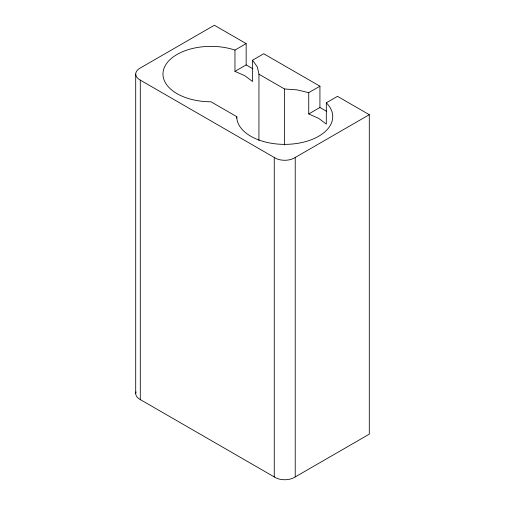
<?xml version="1.0" encoding="UTF-8"?>
<svg xmlns="http://www.w3.org/2000/svg" width="505" height="505" viewBox="0 0 505 505"><rect width="100%" height="100%" fill="white"/><g stroke="black" fill="none" stroke-linecap="round" stroke-linejoin="round"><path stroke-width="0.76" d="M234.964 50.071L234.964 71.363L246.156 64.905L246.156 43.607L234.964 50.071A47.994 27.712 0 0 0 164.605 66.894A47.994 27.712 0 0 0 210.964 101.776L236.744 116.661A47.994 27.712 0 0 0 297.161 143.426A47.994 27.712 0 0 0 326.306 102.805L337.498 96.341L369.294 114.698L369.294 434.161L295.223 476.928A13.679 7.897 0 0 1 274.259 476.928L140.289 399.581A14.273 8.244 0 0 1 136.009 391.842M258.926 140.459L258.958 74.065L257.323 66.894L252.532 60.209L263.724 53.751L319.93 86.204L319.93 107.496L308.738 113.96L308.738 92.661L319.93 86.204M246.156 43.607L214.36 25.25L140.289 68.011A14.273 8.244 0 0 0 140.289 80.118L274.259 157.465A13.679 7.897 0 0 0 295.223 157.465L369.294 114.698M258.926 74.197L284.511 88.968L297.161 89.896L308.738 92.661M234.964 71.363L244.9 75.769L252.532 81.507L252.532 60.209M308.738 113.96L318.68 118.366L326.306 124.104L326.306 102.805M246.156 64.905L252.91 68.806M319.93 107.496L326.691 111.397M295.223 157.465L295.223 476.928M284.511 88.968L284.511 144.973M274.259 157.465L274.259 476.928M236.776 116.529L236.776 118.107M140.289 80.118L140.289 399.581M135.706 74.065L135.706 393.528"/></g></svg>
